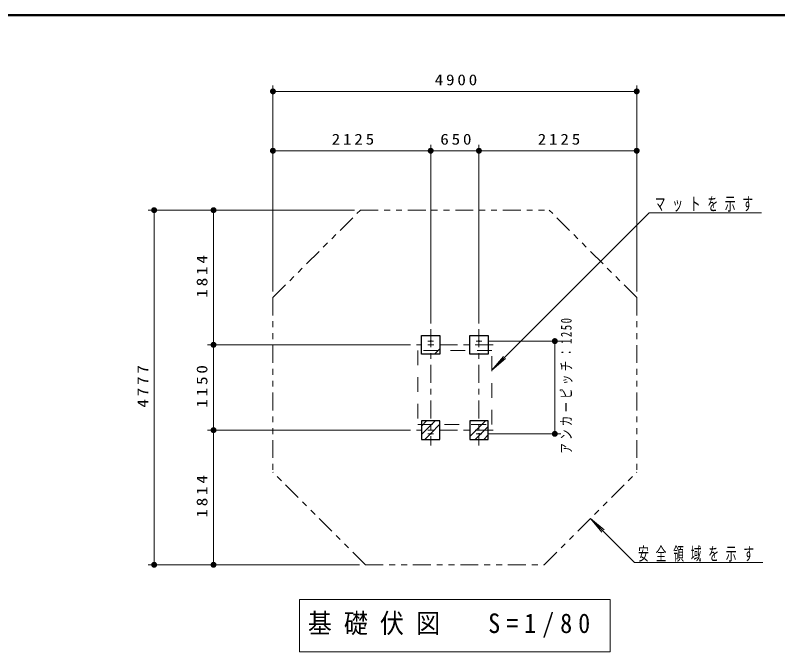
# Model space of a CAD drawing. Units: millimetres on the paper, with parts at other scales. Extents: x -385 to 0, y 0 to 267.
# Drawn here: x -249.6 to -121.2, y 159.8 to 267 of the extents above; entities that cross this region are included whole.
import ezdxf

# ---------------------------------------------------------------- set-up
doc = ezdxf.new("R2010")
doc.units = ezdxf.units.MM
for name, pattern in [('USER1', [4.5, 2.5, -2]), ('USER2', [6, 3, -1, 1, -1]), ('USER3', [8, 3, -1, 1, -1, 1, -1])]:
    doc.linetypes.add(name, pattern=pattern)
doc.layers.add('LY_1', color=7, linetype='Continuous', lineweight=13)
doc.layers.add('LY_2', color=7, linetype='Continuous', lineweight=13)
doc.styles.add('ＭＳ ゴシック', font='')
doc.styles.get('ＭＳ ゴシック').set_extended_font_data('MS Gothic')

# ---------------------------------------------------------------- blocks, each defined once
blk = doc.blocks.new('filled_dot')
at = {"color": 0, "linetype": 'Continuous', "lineweight": -2, "const_width": 1.25}
blk.add_lwpolyline([(-0.625, 0, 1), (0.625, 0, 1)], format="xyb", close=True, dxfattribs=at)

msp = doc.modelspace()

# ---------------------------------------------------------------- linework, layer by layer
at = {"layer": 'LY_1'}
for p, q in [((-206.191, 240.18), (-206.191, 255.18)), ((-144.941, 240.18), (-144.941, 255.18)), ((-206.191, 254.18), (-144.941, 254.18)), ((-206.191, 220.457), (-206.191, 245.18)), ((-206.191, 244.18), (-179.629, 244.18)), ((-179.629, 215.115), (-179.629, 245.18)), ((-179.629, 244.18), (-171.504, 244.18)), ((-171.504, 215.115), (-171.504, 245.18)), ((-171.504, 244.18), (-144.941, 244.18)), ((-144.941, 220.457), (-144.941, 245.18)), ((-212.191, 234.18), (-227.191, 234.18)), ((-226.191, 174.464), (-226.191, 234.18)), ((-192.469, 234.18), (-217.191, 234.18)), ((-216.191, 211.509), (-216.191, 234.18)), ((-142.824, 233.75), (-169.316, 207.257)), ((-142.824, 233.75), (-123.908, 233.75)), ((-173.066, 213.014), (-173.008, 213.072)), ((-170.025, 212.134), (-157.731, 212.134)), ((-158.731, 212.134), (-158.731, 196.509)), ((-183.011, 211.509), (-217.191, 211.509)), ((-216.191, 197.134), (-216.191, 211.509)), ((-178.962, 209.947), (-178.066, 210.842)), ((-169.316, 207.257), (-167.388, 209.555)), ((-169.316, 207.257), (-167.018, 209.186)), ((-181.191, 196.404), (-178.898, 198.697)), ((-181.191, 197.818), (-180.312, 198.697)), ((-179.602, 196.579), (-178.066, 198.114)), ((-173.066, 196.043), (-170.413, 198.697)), ((-172.124, 195.572), (-169.941, 197.754)), ((-183.011, 197.134), (-217.191, 197.134)), ((-216.191, 174.464), (-216.191, 197.134)), ((-180.609, 195.572), (-179.699, 196.482)), ((-170.025, 196.509), (-157.731, 196.509)), ((-170.709, 195.572), (-169.941, 196.34)), ((-152.729, 182.252), (-150.801, 179.953)), ((-152.729, 182.252), (-150.431, 180.323)), ((-145.297, 174.819), (-152.729, 182.252)), ((-145.297, 174.819), (-123.692, 174.819)), ((-212.191, 174.464), (-227.191, 174.464)), ((-191.616, 174.464), (-217.191, 174.464)), ((-201.716, 168.616), (-201.716, 159.816)), ((-149.416, 168.616), (-201.716, 168.616)), ((-149.416, 159.816), (-149.416, 168.616)), ((-201.716, 159.816), (-149.416, 159.816))]:
    msp.add_line(p, q, dxfattribs=at)
at = {"layer": 'LY_1', "linetype": 'USER3'}
for p, q in [((-206.191, 219.457), (-191.469, 234.18)), ((-191.469, 234.18), (-159.664, 234.18)), ((-144.941, 219.457), (-159.664, 234.18)), ((-206.191, 219.457), (-206.191, 190.039)), ((-144.941, 219.457), (-144.941, 190.039)), ((-190.616, 174.464), (-206.191, 190.039)), ((-160.517, 174.464), (-144.941, 190.039)), ((-190.616, 174.464), (-160.517, 174.464))]:
    msp.add_line(p, q, dxfattribs=at)
at = {"layer": 'LY_1', "linetype": 'USER2'}
for p, q in [((-179.629, 214.115), (-179.629, 194.529)), ((-171.504, 214.115), (-171.504, 194.529)), ((-179.15, 212.134), (-180.108, 212.134)), ((-171.025, 212.134), (-171.983, 212.134)), ((-169.122, 211.509), (-182.011, 211.509)), ((-169.122, 197.134), (-182.011, 197.134)), ((-179.15, 196.509), (-180.108, 196.509)), ((-171.025, 196.509), (-171.983, 196.509))]:
    msp.add_line(p, q, dxfattribs=at)
at = {"layer": 'LY_1', "lineweight": 25}
for p, q in [((-181.191, 213.072), (-178.066, 213.072)), ((-181.191, 209.947), (-181.191, 213.072)), ((-178.066, 213.072), (-178.066, 209.947)), ((-173.066, 209.947), (-173.066, 213.072)), ((-173.066, 213.072), (-169.941, 213.072)), ((-169.941, 213.072), (-169.941, 209.947)), ((-178.066, 209.947), (-181.191, 209.947)), ((-169.941, 209.947), (-173.066, 209.947)), ((-181.191, 198.697), (-181.191, 195.572)), ((-178.066, 198.697), (-181.191, 198.697)), ((-178.066, 195.572), (-178.066, 198.697)), ((-169.941, 198.697), (-173.066, 198.697)), ((-173.066, 198.697), (-173.066, 195.572)), ((-169.941, 195.572), (-169.941, 198.697)), ((-181.191, 195.572), (-178.066, 195.572)), ((-173.066, 195.572), (-169.941, 195.572))]:
    msp.add_line(p, q, dxfattribs=at)
at = {"layer": 'LY_1', "linetype": 'USER1'}
for p, q in [((-181.816, 210.572), (-181.816, 198.072)), ((-169.316, 210.572), (-181.816, 210.572)), ((-169.316, 198.072), (-169.316, 210.572)), ((-181.816, 198.072), (-169.316, 198.072))]:
    msp.add_line(p, q, dxfattribs=at)
at = {"layer": 'LY_1', "lineweight": 25}
for centre in [(-179.629, 212.134), (-171.504, 212.134), (-179.629, 196.509), (-171.504, 196.509)]:
    msp.add_circle(centre, 0.075, dxfattribs=at)
at = {"layer": 'LY_2', "lineweight": 50}
msp.add_line((0, 267), (-385, 267), dxfattribs=at)

# ---------------------------------------------------------------- block references
at = {"layer": 'LY_1', "xscale": 0.4, "yscale": 0.4}
for p in [(-206.191, 254.18), (-206.191, 244.18), (-179.629, 244.18), (-171.504, 244.18)]:
    msp.add_blockref('filled_dot', p, dxfattribs=at)
for p, rotation in [((-144.941, 254.18), 180), ((-179.629, 244.18), 180), ((-171.504, 244.18), 180), ((-144.941, 244.18), 180), ((-226.191, 234.18), 270), ((-216.191, 234.18), 270), ((-216.191, 211.509), 270), ((-216.191, 211.509), 90), ((-158.731, 212.134), 270), ((-216.191, 197.134), 270), ((-216.191, 197.134), 90), ((-158.731, 196.509), 90), ((-226.191, 174.464), 90), ((-216.191, 174.464), 90)]:
    msp.add_blockref('filled_dot', p, dxfattribs=dict(at, rotation=rotation))

# ---------------------------------------------------------------- texts
at = {"layer": 'LY_1', "style": 'ＭＳ ゴシック'}
for s, insert, char_height, attachment_point in [('\\T1.33;\\W1.15;4900', (-175.139, 255.18), 1.833, 8), ('\\T1.33;\\W1.15;2125', (-192.482, 245.18), 1.833, 8), ('\\T1.33;\\W1.15;650', (-175.151, 245.18), 1.833, 8), ('\\T1.33;\\W1.15;2125', (-157.795, 245.18), 1.833, 8), ('\\T1.64;\\W0.6;マットを示す', (-141.908, 233.9), 2.199, 7), ('\\T1.64;\\W0.6;安全領域を示す', (-144.692, 174.969), 2.199, 7), ('\\T1.5;\\W0.9;基礎伏図\u3000S=1/80', (-200.316, 164.216), 3.299, 4)]:
    msp.add_mtext(s, dxfattribs=dict(at, insert=insert, char_height=char_height, attachment_point=attachment_point))
at = {"layer": 'LY_1', "char_height": 1.833, "rotation": 90, "style": 'ＭＳ ゴシック'}
for s, insert, attachment_point in [('\\T1.33;\\W1.15;1814', (-217.191, 223.266), 8), ('\\T1.32;\\W0.7;アンカーピッチ：1250', (-157.731, 204.729), 2), ('\\T1.33;\\W1.15;4777', (-227.191, 204.739), 8), ('\\T1.33;\\W1.15;1150', (-217.191, 204.743), 8), ('\\T1.33;\\W1.15;1814', (-217.191, 186.22), 8)]:
    msp.add_mtext(s, dxfattribs=dict(at, insert=insert, attachment_point=attachment_point))

doc.saveas('drawing.dxf')
